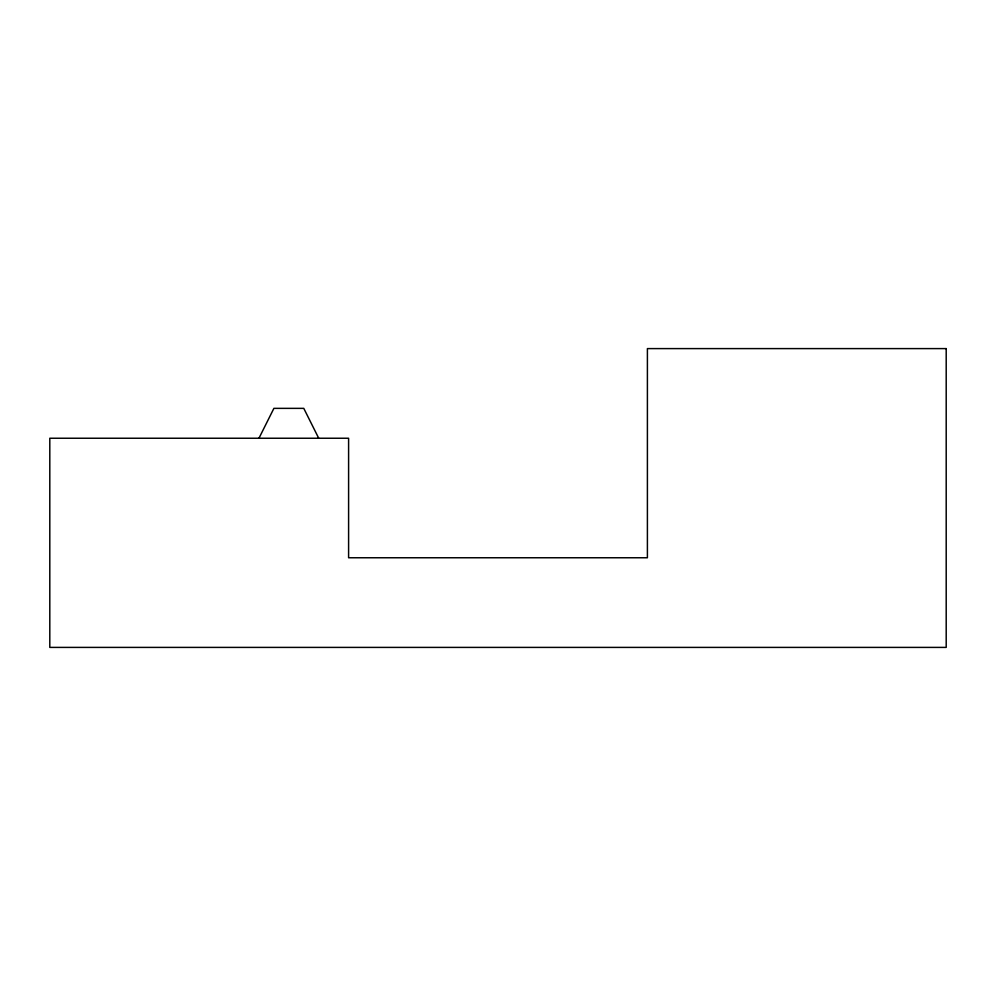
<?xml version="1.0" encoding="UTF-8"?>
<svg xmlns="http://www.w3.org/2000/svg" width="996" height="996" viewBox="0 0 996 996"><rect width="100%" height="100%" fill="white"/><g stroke="black" fill="none" stroke-linecap="round" stroke-linejoin="round"><path stroke-width="1.49" d="M258.96 438.24L273.9 408.36L303.78 408.36L318.72 438.24M946.2 348.6L647.4 348.6L647.4 557.76L348.6 557.76L348.6 438.24L49.8 438.24L49.8 647.4L946.2 647.4L946.2 348.6"/></g></svg>
